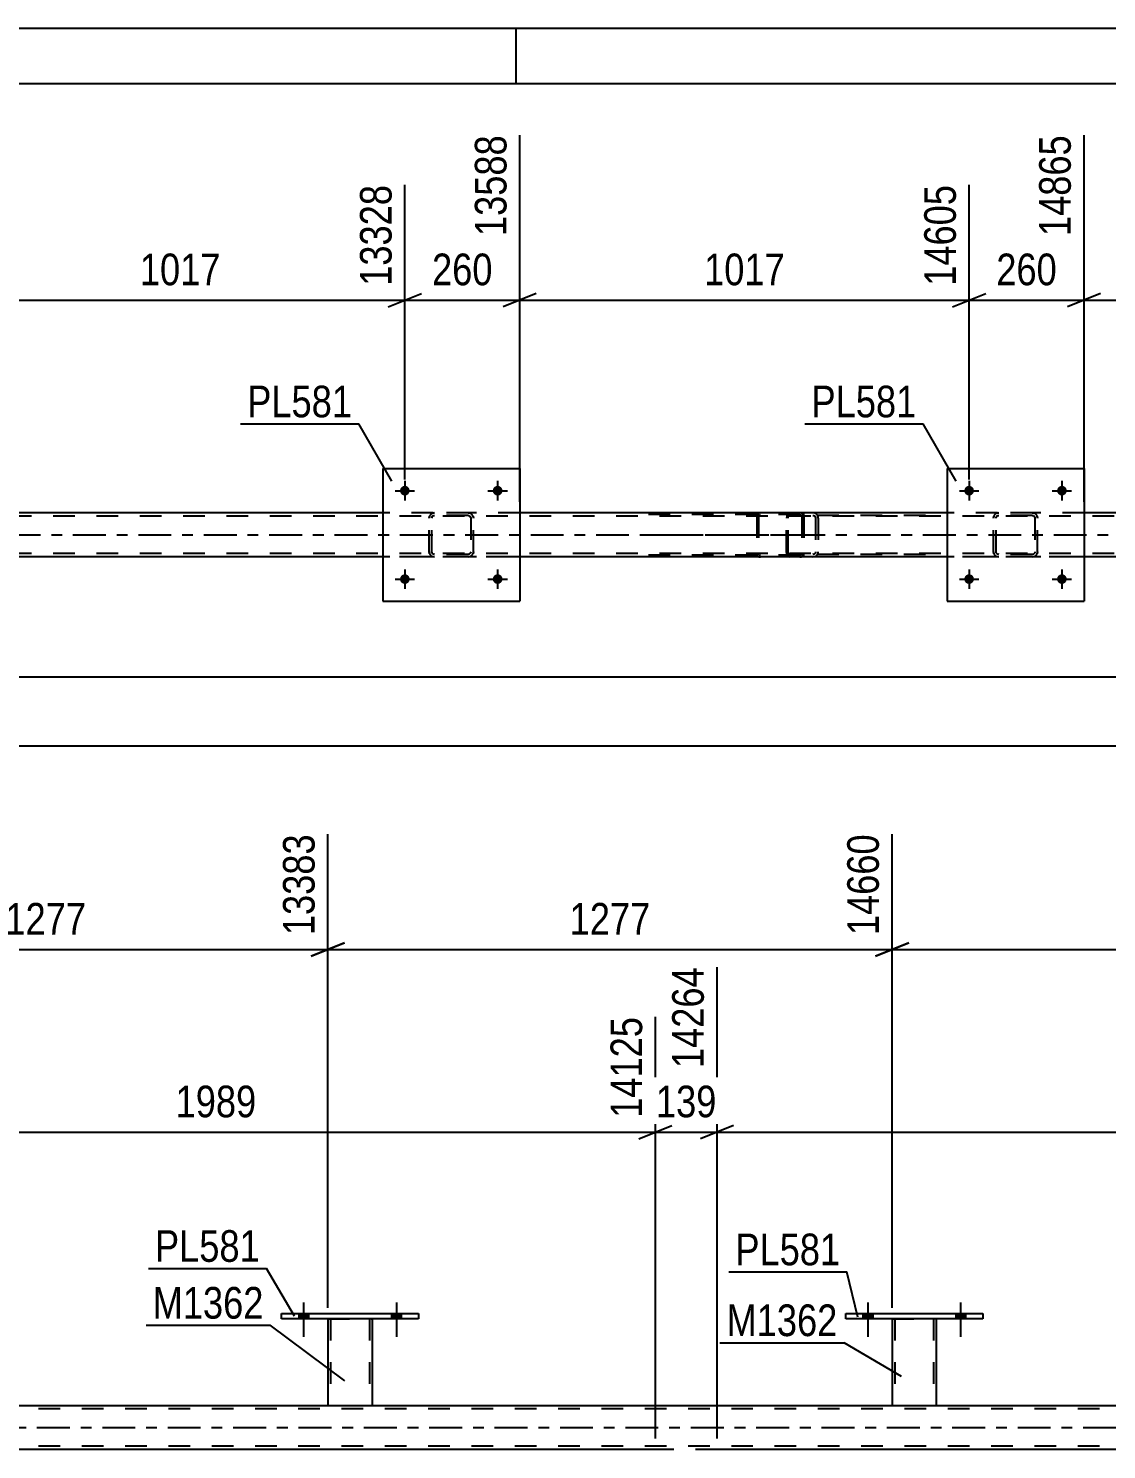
# Model space of a CAD drawing. Header units: millimetres. Extents: x 0 to 841, y 0 to 594.
# Drawn here: x 586.8 to 684.4, y 465.4 to 594 of the extents above; entities that cross this region are included whole.
import ezdxf

# ---------------------------------------------------------------- set-up
doc = ezdxf.new("R2010")
doc.units = ezdxf.units.MM
doc.linetypes.add('DXK_LINE_DOT2', pattern=[3.9198, 1.9599, -1.9599])
doc.linetypes.add('DXK_LINE_DOT3', pattern=[5.9187, 2.979, -0.9799, 0.9799, -0.9799])
doc.styles.add('Arial Narrow', font='ARIALN.TTF', dxfattribs={"height": 0.2})

# ---------------------------------------------------------------- blocks, each defined once
blk = doc.blocks.new('Unknown-318885092-1133')
at = {"color": 5, "linetype": 'Continuous'}
for p, q in [((841, 594), (0, 594)), ((631, 589), (631, 594)), ((836, 589), (5, 589))]:
    blk.add_line(p, q, dxfattribs=at)
blk = doc.blocks.new('Part-318885092-2855 - 2837')
at = {"color": 2, "linetype": 'Continuous'}
for p, q in [((669.99, 554.17), (669.99, 542.17)), ((669.99, 554.17), (682.39, 554.17)), ((682.39, 554.17), (682.39, 542.17)), ((669.99, 542.17), (682.39, 542.17))]:
    blk.add_line(p, q, dxfattribs=at)
blk = doc.blocks.new('Bolt-318885092-2897 - 2837')
at = {"linetype": 'Continuous'}
for points in [[(621.35, 544.17, -1), (620.47, 544.17, -1)], [(629.75, 544.17, -1), (628.87, 544.17, -1)]]:
    blk.add_hatch(color=1, dxfattribs=at).paths.add_polyline_path(points)
at = {"color": 1, "linetype": 'Continuous'}
for p, q in [((620.03, 544.17), (621.79, 544.17)), ((620.91, 545.05), (620.91, 543.29)), ((628.43, 544.17), (630.19, 544.17)), ((629.31, 545.05), (629.31, 543.29))]:
    blk.add_line(p, q, dxfattribs=at)
blk = doc.blocks.new('Bolt-318885092-2898 - 2837')
at = {"linetype": 'Continuous'}
for points in [[(621.35, 552.17, -1), (620.47, 552.17, -1)], [(629.75, 552.17, -1), (628.87, 552.17, -1)]]:
    blk.add_hatch(color=1, dxfattribs=at).paths.add_polyline_path(points)
at = {"color": 1, "linetype": 'Continuous'}
for p, q in [((620.91, 553.05), (620.91, 551.29)), ((629.31, 553.05), (629.31, 551.29)), ((620.03, 552.17), (621.79, 552.17)), ((628.43, 552.17), (630.19, 552.17))]:
    blk.add_line(p, q, dxfattribs=at)
blk = doc.blocks.new('Bolt-318885092-2899 - 2837')
at = {"linetype": 'Continuous'}
for points in [[(672.43, 544.17, -1), (671.55, 544.17, -1)], [(680.83, 544.17, -1), (679.95, 544.17, -1)]]:
    blk.add_hatch(color=1, dxfattribs=at).paths.add_polyline_path(points)
at = {"color": 1, "linetype": 'Continuous'}
for p, q in [((671.11, 544.17), (672.87, 544.17)), ((671.99, 545.05), (671.99, 543.29)), ((679.51, 544.17), (681.27, 544.17)), ((680.39, 545.05), (680.39, 543.29))]:
    blk.add_line(p, q, dxfattribs=at)
blk = doc.blocks.new('Bolt-318885092-2900 - 2837')
at = {"linetype": 'Continuous'}
for points in [[(672.43, 552.17, -1), (671.55, 552.17, -1)], [(680.83, 552.17, -1), (679.95, 552.17, -1)]]:
    blk.add_hatch(color=1, dxfattribs=at).paths.add_polyline_path(points)
at = {"color": 1, "linetype": 'Continuous'}
for p, q in [((671.99, 553.05), (671.99, 551.29)), ((680.39, 553.05), (680.39, 551.29)), ((671.11, 552.17), (672.87, 552.17)), ((679.51, 552.17), (681.27, 552.17))]:
    blk.add_line(p, q, dxfattribs=at)
blk = doc.blocks.new('Part-318885092-2944 - 2837')
at = {"color": 7, "linetype": 'DXK_LINE_DOT2'}
for p, q in [((623.11, 549.69), (623.15, 549.87)), ((623.15, 549.87), (623.11, 549.69)), ((623.11, 546.65), (623.11, 549.69)), ((623.35, 549.69), (623.37, 549.78)), ((623.35, 546.65), (623.35, 549.69)), ((623.37, 549.78), (623.42, 549.86)), ((623.41, 550.13), (623.59, 550.17)), ((623.59, 550.17), (623.41, 550.13)), ((623.42, 549.86), (623.5, 549.91)), ((623.5, 549.91), (623.59, 549.93)), ((626.63, 550.17), (623.59, 550.17)), ((626.63, 549.93), (623.59, 549.93)), ((626.63, 550.17), (626.82, 550.13)), ((626.82, 550.13), (626.63, 550.17)), ((626.63, 549.93), (626.72, 549.91)), ((626.72, 549.91), (626.8, 549.86)), ((626.8, 549.86), (626.85, 549.78)), ((626.85, 549.78), (626.87, 549.69)), ((626.87, 549.69), (626.87, 546.65)), ((627.08, 549.87), (627.11, 549.69)), ((627.11, 549.69), (627.08, 549.87)), ((627.11, 546.65), (627.11, 549.69)), ((623.15, 546.46), (623.11, 546.65)), ((623.11, 546.65), (623.15, 546.46)), ((623.37, 546.55), (623.35, 546.65)), ((623.42, 546.48), (623.37, 546.55)), ((626.85, 546.55), (626.8, 546.48)), ((626.87, 546.65), (626.85, 546.55)), ((627.11, 546.65), (627.08, 546.46)), ((627.08, 546.46), (627.11, 546.65)), ((623.59, 546.17), (623.41, 546.2)), ((623.41, 546.2), (623.59, 546.17)), ((623.5, 546.42), (623.42, 546.48)), ((623.59, 546.41), (623.5, 546.42)), ((626.63, 546.41), (623.59, 546.41)), ((626.63, 546.17), (623.59, 546.17)), ((626.72, 546.42), (626.63, 546.41)), ((626.82, 546.2), (626.63, 546.17)), ((626.63, 546.17), (626.82, 546.2)), ((626.8, 546.48), (626.72, 546.42))]:
    blk.add_line(p, q, dxfattribs=at)
at = {"color": 7, "linetype": 'DXK_LINE_DOT3'}
blk.add_line((625.11, 548.17), (625.11, 548.17), dxfattribs=at)
at = {"color": 7, "linetype": 'DXK_LINE_DOT2'}
for centre, start, end in [((623.59, 549.69), 112.5, 157.5), ((623.59, 549.69), 112.5, 157.5), ((626.63, 549.69), 22.5, 67.5), ((626.63, 549.69), 22.5, 67.5), ((623.59, 546.65), 202.5, 247.5), ((623.59, 546.65), 202.5, 247.5), ((626.63, 546.65), 292.5, 337.5), ((626.63, 546.65), 292.5, 337.5)]:
    blk.add_arc(centre, 0.48, start, end, dxfattribs=at)
blk = doc.blocks.new('Part-318885092-2949 - 2837')
at = {"color": 2, "linetype": 'Continuous'}
for p, q in [((618.91, 554.17), (618.91, 542.17)), ((618.91, 554.17), (631.31, 554.17)), ((631.31, 554.17), (631.31, 542.17)), ((618.91, 542.17), (631.31, 542.17))]:
    blk.add_line(p, q, dxfattribs=at)
blk = doc.blocks.new('Part-318885092-2950 - 2837')
at = {"color": 7, "linetype": 'DXK_LINE_DOT2'}
for p, q in [((674.19, 549.69), (674.23, 549.87)), ((674.23, 549.87), (674.19, 549.69)), ((674.19, 546.65), (674.19, 549.69)), ((674.43, 549.69), (674.45, 549.78)), ((674.43, 546.65), (674.43, 549.69)), ((674.45, 549.78), (674.5, 549.86)), ((674.49, 550.13), (674.67, 550.17)), ((674.67, 550.17), (674.49, 550.13)), ((674.5, 549.86), (674.58, 549.91)), ((674.58, 549.91), (674.67, 549.93)), ((677.71, 550.17), (674.67, 550.17)), ((677.71, 549.93), (674.67, 549.93)), ((677.71, 550.17), (677.9, 550.13)), ((677.9, 550.13), (677.71, 550.17)), ((677.71, 549.93), (677.81, 549.91)), ((677.81, 549.91), (677.88, 549.86)), ((677.88, 549.86), (677.94, 549.78)), ((677.94, 549.78), (677.95, 549.69)), ((677.95, 549.69), (677.95, 546.65)), ((678.16, 549.87), (678.19, 549.69)), ((678.19, 549.69), (678.16, 549.87)), ((678.19, 546.65), (678.19, 549.69)), ((674.23, 546.46), (674.19, 546.65)), ((674.19, 546.65), (674.23, 546.46)), ((674.45, 546.55), (674.43, 546.65)), ((674.5, 546.48), (674.45, 546.55)), ((677.94, 546.55), (677.88, 546.48)), ((677.95, 546.65), (677.94, 546.55)), ((678.19, 546.65), (678.16, 546.46)), ((678.16, 546.46), (678.19, 546.65)), ((674.67, 546.17), (674.49, 546.2)), ((674.49, 546.2), (674.67, 546.17)), ((674.58, 546.42), (674.5, 546.48)), ((674.67, 546.41), (674.58, 546.42)), ((677.71, 546.41), (674.67, 546.41)), ((677.71, 546.17), (674.67, 546.17)), ((677.81, 546.42), (677.71, 546.41)), ((677.9, 546.2), (677.71, 546.17)), ((677.71, 546.17), (677.9, 546.2)), ((677.88, 546.48), (677.81, 546.42))]:
    blk.add_line(p, q, dxfattribs=at)
at = {"color": 7, "linetype": 'DXK_LINE_DOT3'}
blk.add_line((676.19, 548.17), (676.19, 548.17), dxfattribs=at)
at = {"color": 7, "linetype": 'DXK_LINE_DOT2'}
for centre, start, end in [((674.67, 549.69), 112.5, 157.5), ((674.67, 549.69), 112.5, 157.5), ((677.71, 549.69), 22.5, 67.5), ((677.71, 549.69), 22.5, 67.5), ((674.67, 546.65), 202.5, 247.5), ((674.67, 546.65), 202.5, 247.5), ((677.71, 546.65), 292.5, 337.5), ((677.71, 546.65), 292.5, 337.5)]:
    blk.add_arc(centre, 0.48, start, end, dxfattribs=at)
blk = doc.blocks.new('Part-318885092-2970 - 2837')
at = {"color": 7, "linetype": 'DXK_LINE_DOT2'}
for p, q in [((655.49, 549.87), (655.47, 549.69)), ((655.47, 546.65), (655.47, 549.69)), ((655.55, 550.03), (655.49, 549.87)), ((655.64, 550.13), (655.55, 550.03)), ((655.61, 549.69), (655.62, 549.78)), ((655.61, 546.65), (655.61, 549.69)), ((655.62, 549.78), (655.65, 549.86)), ((655.74, 550.17), (655.64, 550.13)), ((655.65, 549.86), (655.69, 549.91)), ((655.69, 549.91), (655.74, 549.93)), ((668.03, 550.17), (655.74, 550.17)), ((668.03, 549.93), (655.74, 549.93)), ((657.02, 549.93), (657.02, 550.17)), ((658.03, 550.13), (657.84, 550.17)), ((657.84, 549.93), (657.93, 549.91)), ((657.93, 549.91), (658.01, 549.86)), ((658.01, 549.86), (658.07, 549.78)), ((658.07, 549.78), (658.09, 549.69)), ((658.09, 549.69), (658.09, 546.65)), ((658.32, 549.77), (658.3, 549.87)), ((658.34, 549.69), (658.32, 549.77)), ((658.34, 549.69), (658.34, 546.65)), ((655.49, 546.46), (655.47, 546.65)), ((655.62, 546.55), (655.61, 546.65)), ((655.65, 546.48), (655.62, 546.55)), ((658.07, 546.55), (658.01, 546.48)), ((658.09, 546.65), (658.07, 546.55)), ((658.3, 546.46), (658.32, 546.56)), ((658.32, 546.56), (658.34, 546.65)), ((655.54, 546.34), (655.49, 546.46)), ((655.55, 546.31), (655.54, 546.34)), ((655.55, 546.31), (655.64, 546.2)), ((655.64, 546.2), (655.74, 546.17)), ((655.69, 546.42), (655.65, 546.48)), ((655.74, 546.41), (655.69, 546.42)), ((668.03, 546.41), (655.74, 546.41)), ((668.03, 546.17), (655.74, 546.17)), ((657.02, 546.17), (657.02, 546.41)), ((657.93, 546.42), (657.84, 546.41)), ((657.84, 546.17), (658.03, 546.2)), ((658.01, 546.48), (657.93, 546.42))]:
    blk.add_line(p, q, dxfattribs=at)
for centre, start, end in [((657.85, 549.67), 23.8494, 68.8059), ((657.85, 546.66), 291.1941, 336.1506)]:
    blk.add_arc(centre, 0.492, start, end, dxfattribs=at)
blk = doc.blocks.new('Part-318885092-2974 - 2837')
at = {"color": 7, "linetype": 'DXK_LINE_DOT2'}
for p, q in [((656.68, 550.17), (641.21, 550.17)), ((656.68, 550.01), (641.21, 550.01)), ((652.79, 549.97), (652.76, 549.85)), ((652.76, 549.85), (652.76, 546.49)), ((652.93, 549.85), (652.95, 549.91)), ((652.93, 549.85), (652.93, 546.49)), ((652.95, 549.91), (652.98, 549.96)), ((653.1, 550.17), (652.97, 550.14)), ((652.98, 549.96), (653.04, 549.99)), ((653.04, 549.99), (653.1, 550.01)), ((656.81, 550.14), (656.68, 550.17)), ((656.68, 550.01), (656.75, 549.99)), ((656.75, 549.99), (656.77, 549.98)), ((656.77, 549.98), (656.8, 549.96)), ((656.8, 549.96), (656.84, 549.91)), ((656.84, 549.91), (656.85, 549.85)), ((656.85, 549.85), (656.85, 546.49)), ((657.02, 549.85), (656.99, 549.97)), ((657.02, 549.85), (657.02, 546.49)), ((656.68, 546.33), (641.21, 546.33)), ((656.68, 546.17), (641.21, 546.17)), ((652.76, 546.49), (652.79, 546.36)), ((652.95, 546.43), (652.93, 546.49)), ((652.98, 546.37), (652.95, 546.43)), ((652.97, 546.19), (653.1, 546.17)), ((652.98, 546.37), (653.01, 546.35)), ((653.01, 546.35), (653.04, 546.34)), ((653.04, 546.34), (653.1, 546.33)), ((656.75, 546.34), (656.68, 546.33)), ((656.68, 546.17), (656.81, 546.19)), ((656.8, 546.37), (656.75, 546.34)), ((656.84, 546.43), (656.8, 546.37)), ((656.85, 546.49), (656.84, 546.43)), ((656.99, 546.36), (657.02, 546.49))]:
    blk.add_line(p, q, dxfattribs=at)
at = {"color": 7, "linetype": 'DXK_LINE_DOT3'}
blk.add_line((642.99, 548.17), (658.31, 548.17), dxfattribs=at)
at = {"color": 7, "linetype": 'DXK_LINE_DOT2'}
for centre, start, end in [((653.09, 549.83), 110.7583, 155.68), ((656.69, 549.83), 24.32, 69.2417), ((653.09, 546.5), 204.32, 249.2417), ((656.69, 546.5), 290.7583, 335.68)]:
    blk.add_arc(centre, 0.331, start, end, dxfattribs=at)
blk = doc.blocks.new('Part-318885092-3047 - 2837')
at = {"color": 7, "linetype": 'DXK_LINE_DOT2'}
for p, q in [((751.75, 549.85), (87.78, 549.85)), ((631.31, 550.17), (618.91, 550.17)), ((682.39, 550.17), (669.99, 550.17)), ((751.75, 546.49), (87.78, 546.49)), ((751.75, 546.17), (108.11, 546.17)), ((631.31, 546.17), (618.91, 546.17)), ((682.39, 546.17), (669.99, 546.17))]:
    blk.add_line(p, q, dxfattribs=at)
at = {"color": 2, "linetype": 'Continuous'}
for p, q in [((618.91, 550.17), (580.23, 550.17)), ((669.99, 550.17), (631.31, 550.17)), ((721.07, 550.17), (682.39, 550.17)), ((618.91, 546.17), (580.23, 546.17)), ((669.99, 546.17), (631.31, 546.17)), ((721.07, 546.17), (682.39, 546.17))]:
    blk.add_line(p, q, dxfattribs=at)
at = {"color": 7, "linetype": 'DXK_LINE_DOT3'}
blk.add_line((87.78, 548.17), (751.75, 548.17), dxfattribs=at)
blk = doc.blocks.new('Part-318885092-3886 - 3819')
at = {"color": 2, "linetype": 'Continuous'}
for p, q in [((78.6, 469.4), (742.58, 469.4)), ((643.59, 465.4), (564.03, 465.4)), ((728.73, 465.4), (649.17, 465.4))]:
    blk.add_line(p, q, dxfattribs=at)
at = {"color": 7, "linetype": 'DXK_LINE_DOT2'}
for p, q in [((742.58, 469.08), (78.6, 469.08)), ((742.58, 465.72), (78.6, 465.72)), ((649.17, 465.4), (643.59, 465.4))]:
    blk.add_line(p, q, dxfattribs=at)
at = {"color": 7, "linetype": 'DXK_LINE_DOT3'}
blk.add_line((78.6, 467.4), (742.58, 467.4), dxfattribs=at)
blk = doc.blocks.new('Bolt-318885092-4230 - 3819')
at = {"linetype": 'Continuous'}
for points in [[(662.38, 477.24), (663.26, 477.24), (663.26, 477.72), (662.38, 477.72)], [(670.78, 477.24), (671.66, 477.24), (671.66, 477.72), (670.78, 477.72)]]:
    blk.add_hatch(color=1, dxfattribs=at).paths.add_polyline_path(points)
at = {"color": 1, "linetype": 'Continuous'}
for p, q in [((662.82, 478.72), (662.82, 475.6)), ((671.22, 478.72), (671.22, 475.6)), ((662.38, 477.72), (662.38, 477.24)), ((663.26, 477.72), (663.26, 477.24)), ((670.78, 477.72), (670.78, 477.24)), ((671.66, 477.72), (671.66, 477.24))]:
    blk.add_line(p, q, dxfattribs=at)
blk = doc.blocks.new('Part-318885092-4177 - 3819')
at = {"color": 2, "linetype": 'Continuous'}
for p, q in [((613.94, 477.24), (613.94, 469.4)), ((617.94, 477.24), (617.94, 469.4)), ((613.94, 469.4), (617.94, 469.4))]:
    blk.add_line(p, q, dxfattribs=at)
at = {"color": 7, "linetype": 'DXK_LINE_DOT2'}
for p, q in [((613.94, 477.24), (617.94, 477.24)), ((613.94, 477.24), (613.94, 477.24)), ((613.94, 477.24), (613.94, 477.24)), ((614.18, 477.24), (614.18, 469.4)), ((617.7, 477.24), (617.7, 469.4)), ((617.94, 477.24), (617.94, 477.24)), ((617.94, 477.24), (617.94, 477.24)), ((617.65, 469.4), (617.68, 469.4)), ((617.65, 469.4), (617.68, 469.4)), ((617.68, 469.4), (617.7, 469.4)), ((617.68, 469.4), (617.7, 469.4))]:
    blk.add_line(p, q, dxfattribs=at)
blk = doc.blocks.new('Part-318885092-4182 - 3819')
at = {"color": 2, "linetype": 'Continuous'}
for p, q in [((609.74, 477.72), (622.14, 477.72)), ((609.74, 477.24), (609.74, 477.72)), ((622.14, 477.24), (609.74, 477.24)), ((622.14, 477.72), (622.14, 477.24))]:
    blk.add_line(p, q, dxfattribs=at)
blk = doc.blocks.new('Part-318885092-4187 - 3819')
at = {"color": 2, "linetype": 'Continuous'}
for p, q in [((665.02, 477.24), (665.02, 469.4)), ((669.02, 477.24), (669.02, 469.4)), ((665.02, 469.4), (669.02, 469.4))]:
    blk.add_line(p, q, dxfattribs=at)
at = {"color": 7, "linetype": 'DXK_LINE_DOT2'}
for p, q in [((665.02, 477.24), (669.02, 477.24)), ((665.02, 477.24), (665.02, 477.24)), ((665.02, 477.24), (665.02, 477.24)), ((665.26, 477.24), (665.26, 469.4)), ((668.78, 477.24), (668.78, 469.4)), ((669.02, 477.24), (669.02, 477.24)), ((669.02, 477.24), (669.02, 477.24)), ((668.73, 469.4), (668.76, 469.4)), ((668.73, 469.4), (668.76, 469.4)), ((668.76, 469.4), (668.78, 469.4)), ((668.76, 469.4), (668.78, 469.4))]:
    blk.add_line(p, q, dxfattribs=at)
blk = doc.blocks.new('Part-318885092-4192 - 3819')
at = {"color": 2, "linetype": 'Continuous'}
for p, q in [((660.82, 477.72), (673.22, 477.72)), ((660.82, 477.24), (660.82, 477.72)), ((673.22, 477.24), (660.82, 477.24)), ((673.22, 477.72), (673.22, 477.24))]:
    blk.add_line(p, q, dxfattribs=at)
blk = doc.blocks.new('Bolt-318885092-4229 - 3819')
at = {"linetype": 'Continuous'}
for points in [[(662.38, 477.24), (663.26, 477.24), (663.26, 477.72), (662.38, 477.72)], [(670.78, 477.24), (671.66, 477.24), (671.66, 477.72), (670.78, 477.72)]]:
    blk.add_hatch(color=1, dxfattribs=at).paths.add_polyline_path(points)
at = {"color": 1, "linetype": 'Continuous'}
for p, q in [((662.82, 478.72), (662.82, 475.6)), ((671.22, 478.72), (671.22, 475.6)), ((662.38, 477.72), (662.38, 477.24)), ((663.26, 477.72), (663.26, 477.24)), ((670.78, 477.72), (670.78, 477.24)), ((671.66, 477.72), (671.66, 477.24))]:
    blk.add_line(p, q, dxfattribs=at)
blk = doc.blocks.new('Bolt-318885092-4243 - 3819')
at = {"linetype": 'Continuous'}
for points in [[(611.3, 477.24), (612.18, 477.24), (612.18, 477.72), (611.3, 477.72)], [(619.7, 477.24), (620.58, 477.24), (620.58, 477.72), (619.7, 477.72)]]:
    blk.add_hatch(color=1, dxfattribs=at).paths.add_polyline_path(points)
at = {"color": 1, "linetype": 'Continuous'}
for p, q in [((611.74, 478.72), (611.74, 475.6)), ((620.14, 478.72), (620.14, 475.6)), ((611.3, 477.72), (611.3, 477.24)), ((612.18, 477.72), (612.18, 477.24)), ((619.7, 477.72), (619.7, 477.24)), ((620.58, 477.72), (620.58, 477.24))]:
    blk.add_line(p, q, dxfattribs=at)
blk = doc.blocks.new('Bolt-318885092-4244 - 3819')
at = {"linetype": 'Continuous'}
for points in [[(611.3, 477.24), (612.18, 477.24), (612.18, 477.72), (611.3, 477.72)], [(619.7, 477.24), (620.58, 477.24), (620.58, 477.72), (619.7, 477.72)]]:
    blk.add_hatch(color=1, dxfattribs=at).paths.add_polyline_path(points)
at = {"color": 1, "linetype": 'Continuous'}
for p, q in [((611.74, 478.72), (611.74, 475.6)), ((620.14, 478.72), (620.14, 475.6)), ((611.3, 477.72), (611.3, 477.24)), ((612.18, 477.72), (612.18, 477.24)), ((619.7, 477.72), (619.7, 477.24)), ((620.58, 477.72), (620.58, 477.24))]:
    blk.add_line(p, q, dxfattribs=at)
blk = doc.blocks.new('StraightDimension-318885092-3218 - 2837')
at = {"color": 7, "linetype": 'Continuous'}
for p, q in [((631.31, 551.17), (631.31, 584.35)), ((620.91, 553.17), (620.91, 579.85)), ((619.41, 568.81), (622.41, 570.01)), ((632.81, 570.01), (629.81, 568.81)), ((620.91, 569.41), (631.31, 569.41))]:
    blk.add_line(p, q, dxfattribs=at)
at = {"color": 0}
blk.add_wipeout([(629.46, 570.16), (629.46, 574.36), (622.77, 574.36), (622.77, 570.16)], dxfattribs=at)
at = {"color": 3, "style": 'Arial Narrow'}
blk.add_text('260', height=2.863, dxfattribs=at).set_placement((623.37, 570.76))
at = {"color": 0, "linetype": 'Continuous'}
blk.add_wipeout([(630.71, 584.95), (626.51, 584.95), (626.51, 574.61), (630.71, 574.61)], dxfattribs=at)
at = {"color": 3, "linetype": 'Continuous', "style": 'Arial Narrow'}
blk.add_text('13588', height=2.863, rotation=90.0002, dxfattribs=at).set_placement((630.11, 575.21))
blk = doc.blocks.new('StraightDimension-318885092-3080 - 2837')
at = {"color": 7, "linetype": 'Continuous'}
blk.add_line((87.14, 529.08), (794.31, 529.08), dxfattribs=at)
blk = doc.blocks.new('StraightDimension-318885092-3158 - 2837')
at = {"color": 7, "linetype": 'Continuous'}
for p, q in [((682.39, 551.17), (682.39, 584.35)), ((723.07, 553.17), (723.07, 579.85)), ((683.89, 570.01), (680.89, 568.81)), ((721.57, 568.81), (724.57, 570.01)), ((682.39, 569.41), (723.07, 569.41))]:
    blk.add_line(p, q, dxfattribs=at)
at = {"color": 0}
blk.add_wipeout([(706.99, 570.16), (706.99, 574.36), (698.48, 574.36), (698.48, 570.16)], dxfattribs=at)
at = {"color": 3, "style": 'Arial Narrow'}
blk.add_text('1017', height=2.863, dxfattribs=at).set_placement((699.08, 570.76))
at = {"color": 0, "linetype": 'Continuous'}
blk.add_wipeout([(722.47, 580.45), (718.27, 580.45), (718.27, 570.11), (722.47, 570.11)], dxfattribs=at)
at = {"color": 3, "linetype": 'Continuous', "style": 'Arial Narrow'}
blk.add_text('15882', height=2.863, rotation=90.0002, dxfattribs=at).set_placement((721.87, 570.71))
blk = doc.blocks.new('StraightDimension-318885092-3178 - 2837')
at = {"color": 7, "linetype": 'Continuous'}
for p, q in [((682.39, 551.17), (682.39, 584.35)), ((671.99, 553.17), (671.99, 579.85)), ((670.49, 568.81), (673.49, 570.01)), ((683.89, 570.01), (680.89, 568.81)), ((671.99, 569.41), (682.39, 569.41))]:
    blk.add_line(p, q, dxfattribs=at)
at = {"color": 0}
blk.add_wipeout([(680.54, 570.16), (680.54, 574.36), (673.85, 574.36), (673.85, 570.16)], dxfattribs=at)
at = {"color": 3, "style": 'Arial Narrow'}
blk.add_text('260', height=2.863, dxfattribs=at).set_placement((674.45, 570.76))
at = {"color": 0, "linetype": 'Continuous'}
blk.add_wipeout([(681.79, 584.95), (677.59, 584.95), (677.59, 574.61), (681.79, 574.61)], dxfattribs=at)
at = {"color": 3, "linetype": 'Continuous', "style": 'Arial Narrow'}
blk.add_text('14865', height=2.863, rotation=90.0002, dxfattribs=at).set_placement((681.19, 575.21))
blk = doc.blocks.new('StraightDimension-318885092-3198 - 2837')
at = {"color": 7, "linetype": 'Continuous'}
for p, q in [((631.31, 551.17), (631.31, 584.35)), ((671.99, 553.17), (671.99, 579.85)), ((632.81, 570.01), (629.81, 568.81)), ((670.49, 568.81), (673.49, 570.01)), ((631.31, 569.41), (671.99, 569.41))]:
    blk.add_line(p, q, dxfattribs=at)
at = {"color": 0}
blk.add_wipeout([(655.91, 570.16), (655.91, 574.36), (647.4, 574.36), (647.4, 570.16)], dxfattribs=at)
at = {"color": 3, "style": 'Arial Narrow'}
blk.add_text('1017', height=2.863, dxfattribs=at).set_placement((648, 570.76))
at = {"color": 0, "linetype": 'Continuous'}
blk.add_wipeout([(671.39, 580.45), (667.19, 580.45), (667.19, 570.11), (671.39, 570.11)], dxfattribs=at)
at = {"color": 3, "linetype": 'Continuous', "style": 'Arial Narrow'}
blk.add_text('14605', height=2.863, rotation=90.0002, dxfattribs=at).set_placement((670.79, 570.71))
blk = doc.blocks.new('StraightDimension-318885092-3238 - 2837')
at = {"color": 7, "linetype": 'Continuous'}
for p, q in [((580.23, 551.17), (580.23, 584.35)), ((620.91, 553.17), (620.91, 579.85)), ((581.73, 570.01), (578.73, 568.81)), ((619.41, 568.81), (622.41, 570.01)), ((580.23, 569.41), (620.91, 569.41))]:
    blk.add_line(p, q, dxfattribs=at)
at = {"color": 0}
blk.add_wipeout([(604.83, 570.16), (604.83, 574.36), (596.32, 574.36), (596.32, 570.16)], dxfattribs=at)
at = {"color": 3, "style": 'Arial Narrow'}
blk.add_text('1017', height=2.863, dxfattribs=at).set_placement((596.92, 570.76))
at = {"color": 0, "linetype": 'Continuous'}
blk.add_wipeout([(620.31, 580.45), (616.11, 580.45), (616.11, 570.11), (620.31, 570.11)], dxfattribs=at)
at = {"color": 3, "linetype": 'Continuous', "style": 'Arial Narrow'}
blk.add_text('13328', height=2.863, rotation=90.0002, dxfattribs=at).set_placement((619.71, 570.71))
blk = doc.blocks.new('StraightDimension-318885092-3648 - 2837')
at = {"color": 7, "linetype": 'Continuous'}
blk.add_line((87.78, 535.34), (793.67, 535.34), dxfattribs=at)
blk = doc.blocks.new('StraightDimension-318885092-4357 - 3819')
at = {"color": 7, "linetype": 'Continuous'}
for p, q in [((649.17, 466.4), (649.17, 509.06)), ((728.73, 466.4), (728.73, 504.56)), ((650.67, 494.72), (647.67, 493.52)), ((649.17, 494.12), (728.73, 494.12)), ((727.23, 493.52), (730.23, 494.72))]:
    blk.add_line(p, q, dxfattribs=at)
at = {"color": 0}
blk.add_wipeout([(693.2, 494.87), (693.2, 499.07), (684.69, 499.07), (684.69, 494.87)], dxfattribs=at)
at = {"color": 3, "style": 'Arial Narrow'}
blk.add_text('1989', height=2.863, dxfattribs=at).set_placement((685.29, 495.47))
at = {"color": 0, "linetype": 'Continuous'}
blk.add_wipeout([(728.13, 505.16), (723.93, 505.16), (723.93, 494.82), (728.13, 494.82)], dxfattribs=at)
at = {"color": 3, "linetype": 'Continuous', "style": 'Arial Narrow'}
blk.add_text('16253', height=2.863, rotation=90.0002, dxfattribs=at).set_placement((727.53, 495.42))
blk = doc.blocks.new('StraightDimension-318885092-4396 - 3819')
at = {"color": 7, "linetype": 'Continuous'}
for p, q in [((564.03, 466.4), (564.03, 509.06)), ((643.59, 466.4), (643.59, 504.56)), ((565.53, 494.72), (562.53, 493.52)), ((564.03, 494.12), (643.59, 494.12)), ((642.09, 493.52), (645.09, 494.72))]:
    blk.add_line(p, q, dxfattribs=at)
at = {"color": 0}
blk.add_wipeout([(608.07, 494.87), (608.07, 499.07), (599.56, 499.07), (599.56, 494.87)], dxfattribs=at)
at = {"color": 3, "style": 'Arial Narrow'}
blk.add_text('1989', height=2.863, dxfattribs=at).set_placement((600.16, 495.47))
at = {"color": 0, "linetype": 'Continuous'}
blk.add_wipeout([(642.99, 505.16), (638.79, 505.16), (638.79, 494.82), (642.99, 494.82)], dxfattribs=at)
at = {"color": 3, "linetype": 'Continuous', "style": 'Arial Narrow'}
blk.add_text('14125', height=2.863, rotation=90.0002, dxfattribs=at).set_placement((642.39, 495.42))
blk = doc.blocks.new('StraightDimension-318885092-4377 - 3819')
at = {"color": 7, "linetype": 'Continuous'}
for p, q in [((649.17, 466.4), (649.17, 509.06)), ((643.59, 466.4), (643.59, 504.56)), ((642.09, 493.52), (645.09, 494.72)), ((643.59, 494.12), (649.17, 494.12)), ((650.67, 494.72), (647.67, 493.52))]:
    blk.add_line(p, q, dxfattribs=at)
at = {"color": 0}
blk.add_wipeout([(649.72, 494.87), (649.72, 499.07), (643.04, 499.07), (643.04, 494.87)], dxfattribs=at)
at = {"color": 3, "style": 'Arial Narrow'}
blk.add_text('139', height=2.863, dxfattribs=at).set_placement((643.64, 495.47))
at = {"color": 0, "linetype": 'Continuous'}
blk.add_wipeout([(648.57, 509.66), (644.37, 509.66), (644.37, 499.32), (648.57, 499.32)], dxfattribs=at)
at = {"color": 3, "linetype": 'Continuous', "style": 'Arial Narrow'}
blk.add_text('14264', height=2.863, rotation=90.0002, dxfattribs=at).set_placement((647.97, 499.92))
blk = doc.blocks.new('StraightDimension-318885092-5194 - 3819')
at = {"color": 7, "linetype": 'Continuous'}
for p, q in [((562.86, 478.24), (562.86, 521.09)), ((613.94, 478.24), (613.94, 521.09)), ((564.36, 511.25), (561.36, 510.05)), ((562.86, 510.65), (613.94, 510.65)), ((612.44, 510.05), (615.44, 511.25))]:
    blk.add_line(p, q, dxfattribs=at)
at = {"color": 0}
blk.add_wipeout([(592.66, 511.4), (592.66, 515.6), (584.15, 515.6), (584.15, 511.4)], dxfattribs=at)
at = {"color": 3, "style": 'Arial Narrow'}
blk.add_text('1277', height=2.863, dxfattribs=at).set_placement((584.75, 512))
at = {"color": 0, "linetype": 'Continuous'}
blk.add_wipeout([(613.34, 521.69), (609.14, 521.69), (609.14, 511.35), (613.34, 511.35)], dxfattribs=at)
at = {"color": 3, "linetype": 'Continuous', "style": 'Arial Narrow'}
blk.add_text('13383', height=2.863, rotation=90.0002, dxfattribs=at).set_placement((612.74, 511.95))
blk = doc.blocks.new('StraightDimension-318885092-5204 - 3819')
at = {"color": 7, "linetype": 'Continuous'}
for p, q in [((613.94, 478.24), (613.94, 521.09)), ((665.02, 478.24), (665.02, 521.09)), ((615.44, 511.25), (612.44, 510.05)), ((613.94, 510.65), (665.02, 510.65)), ((663.52, 510.05), (666.52, 511.25))]:
    blk.add_line(p, q, dxfattribs=at)
at = {"color": 0}
blk.add_wipeout([(643.74, 511.4), (643.74, 515.6), (635.23, 515.6), (635.23, 511.4)], dxfattribs=at)
at = {"color": 3, "style": 'Arial Narrow'}
blk.add_text('1277', height=2.863, dxfattribs=at).set_placement((635.83, 512))
at = {"color": 0, "linetype": 'Continuous'}
blk.add_wipeout([(664.42, 521.69), (660.22, 521.69), (660.22, 511.35), (664.42, 511.35)], dxfattribs=at)
at = {"color": 3, "linetype": 'Continuous', "style": 'Arial Narrow'}
blk.add_text('14660', height=2.863, rotation=90.0002, dxfattribs=at).set_placement((663.82, 511.95))
blk = doc.blocks.new('StraightDimension-318885092-5214 - 3819')
at = {"color": 7, "linetype": 'Continuous'}
for p, q in [((665.02, 478.24), (665.02, 521.09)), ((716.1, 478.24), (716.1, 521.09)), ((666.52, 511.25), (663.52, 510.05)), ((665.02, 510.65), (716.1, 510.65)), ((714.6, 510.05), (717.6, 511.25))]:
    blk.add_line(p, q, dxfattribs=at)
at = {"color": 0}
blk.add_wipeout([(694.82, 511.4), (694.82, 515.6), (686.31, 515.6), (686.31, 511.4)], dxfattribs=at)
at = {"color": 3, "style": 'Arial Narrow'}
blk.add_text('1277', height=2.863, dxfattribs=at).set_placement((686.91, 512))
at = {"color": 0, "linetype": 'Continuous'}
blk.add_wipeout([(715.5, 521.69), (711.3, 521.69), (711.3, 511.35), (715.5, 511.35)], dxfattribs=at)
at = {"color": 3, "linetype": 'Continuous', "style": 'Arial Narrow'}
blk.add_text('15937', height=2.863, rotation=90.0002, dxfattribs=at).set_placement((714.9, 511.95))
blk = doc.blocks.new('Mark-318885092-2851 - 2837')
at = {"color": 0}
blk.add_wipeout([(667.22, 558.81), (667.22, 561.81), (657.72, 561.81), (657.72, 558.81)], dxfattribs=at)
blk.add_wipeout([(667.22, 558.81), (667.22, 561.81), (657.72, 561.81), (657.72, 558.81)], dxfattribs=at)
at = {"color": 30, "linetype": 'Continuous'}
for p in [(657.12, 558.21), (670.82, 553.02)]:
    blk.add_line(p, (667.82, 558.21), dxfattribs=at)
at = {"color": 3, "style": 'Arial Narrow'}
blk.add_text('PL581', height=2.863, dxfattribs=at).set_placement((657.72, 558.81))
blk = doc.blocks.new('Mark-318885092-2945 - 2837')
at = {"color": 0}
blk.add_wipeout([(616.14, 558.81), (616.14, 561.81), (606.64, 561.81), (606.64, 558.81)], dxfattribs=at)
blk.add_wipeout([(616.14, 558.81), (616.14, 561.81), (606.64, 561.81), (606.64, 558.81)], dxfattribs=at)
at = {"color": 30, "linetype": 'Continuous'}
for p in [(606.04, 558.21), (619.74, 553.02)]:
    blk.add_line(p, (616.74, 558.21), dxfattribs=at)
at = {"color": 3, "style": 'Arial Narrow'}
blk.add_text('PL581', height=2.863, dxfattribs=at).set_placement((606.64, 558.81))
blk = doc.blocks.new('Mark-318885092-4178 - 3819')
at = {"color": 0}
blk.add_wipeout([(607.79, 482.39), (607.79, 485.39), (598.29, 485.39), (598.29, 482.39)], dxfattribs=at)
blk.add_wipeout([(607.79, 482.39), (607.79, 485.39), (598.29, 485.39), (598.29, 482.39)], dxfattribs=at)
at = {"color": 30, "linetype": 'Continuous'}
for p in [(597.69, 481.79), (610.93, 477.46)]:
    blk.add_line(p, (608.39, 481.79), dxfattribs=at)
at = {"color": 3, "style": 'Arial Narrow'}
blk.add_text('PL581', height=2.863, dxfattribs=at).set_placement((598.29, 482.39))
blk = doc.blocks.new('Mark-318885092-4173 - 3819')
at = {"color": 0}
blk.add_wipeout([(608.13, 477.25), (608.13, 480.25), (598.08, 480.25), (598.08, 477.25)], dxfattribs=at)
blk.add_wipeout([(608.13, 477.25), (608.13, 480.25), (598.08, 480.25), (598.08, 477.25)], dxfattribs=at)
at = {"color": 30, "linetype": 'Continuous'}
for p in [(597.48, 476.65), (615.49, 471.61)]:
    blk.add_line(p, (608.73, 476.65), dxfattribs=at)
at = {"color": 3, "style": 'Arial Narrow'}
blk.add_text('M1362', height=2.863, dxfattribs=at).set_placement((598.08, 477.25))
blk = doc.blocks.new('Mark-318885092-4183 - 3819')
at = {"color": 0}
blk.add_wipeout([(660.08, 475.67), (660.08, 478.67), (650.03, 478.67), (650.03, 475.67)], dxfattribs=at)
blk.add_wipeout([(660.08, 475.67), (660.08, 478.67), (650.03, 478.67), (650.03, 475.67)], dxfattribs=at)
at = {"color": 30, "linetype": 'Continuous'}
for p in [(649.43, 475.07), (665.86, 472)]:
    blk.add_line(p, (660.68, 475.07), dxfattribs=at)
at = {"color": 3, "style": 'Arial Narrow'}
blk.add_text('M1362', height=2.863, dxfattribs=at).set_placement((650.03, 475.67))
blk = doc.blocks.new('Mark-318885092-4188 - 3819')
at = {"color": 0}
blk.add_wipeout([(660.33, 482.08), (660.33, 485.08), (650.83, 485.08), (650.83, 482.08)], dxfattribs=at)
blk.add_wipeout([(660.33, 482.08), (660.33, 485.08), (650.83, 485.08), (650.83, 482.08)], dxfattribs=at)
at = {"color": 30, "linetype": 'Continuous'}
for p in [(650.23, 481.48), (661.91, 477.38)]:
    blk.add_line(p, (660.93, 481.48), dxfattribs=at)
at = {"color": 3, "style": 'Arial Narrow'}
blk.add_text('PL581', height=2.863, dxfattribs=at).set_placement((650.83, 482.08))

msp = doc.modelspace()

# ---------------------------------------------------------------- block references
for name in ['Unknown-318885092-1133', 'Part-318885092-2949 - 2837', 'Bolt-318885092-2898 - 2837', 'Part-318885092-2855 - 2837', 'Bolt-318885092-2900 - 2837', 'Part-318885092-3047 - 2837', 'Part-318885092-2944 - 2837', 'Part-318885092-2974 - 2837', 'Part-318885092-2970 - 2837', 'Part-318885092-2950 - 2837', 'Bolt-318885092-2897 - 2837', 'Bolt-318885092-2899 - 2837', 'Bolt-318885092-4243 - 3819', 'Bolt-318885092-4244 - 3819', 'Bolt-318885092-4230 - 3819', 'Bolt-318885092-4229 - 3819', 'Part-318885092-4182 - 3819', 'Part-318885092-4177 - 3819', 'Part-318885092-4192 - 3819', 'Part-318885092-4187 - 3819', 'Part-318885092-3886 - 3819']:
    msp.add_blockref(name, (0, 0))

# ---------------------------------------------------------------- next in the draw order: block references
for name in ['StraightDimension-318885092-3218 - 2837', 'StraightDimension-318885092-3158 - 2837', 'StraightDimension-318885092-3080 - 2837', 'StraightDimension-318885092-4396 - 3819', 'StraightDimension-318885092-4357 - 3819']:
    msp.add_blockref(name, (0, 0))

# ---------------------------------------------------------------- next in the draw order: block references
for name in ['StraightDimension-318885092-3238 - 2837', 'StraightDimension-318885092-3178 - 2837', 'StraightDimension-318885092-3648 - 2837', 'StraightDimension-318885092-5194 - 3819', 'StraightDimension-318885092-4377 - 3819']:
    msp.add_blockref(name, (0, 0))

# ---------------------------------------------------------------- next in the draw order: block references
for name in ['StraightDimension-318885092-3198 - 2837', 'Mark-318885092-2945 - 2837', 'StraightDimension-318885092-5204 - 3819', 'Mark-318885092-4178 - 3819']:
    msp.add_blockref(name, (0, 0))

# ---------------------------------------------------------------- next in the draw order: block references
for name in ['Mark-318885092-2851 - 2837', 'StraightDimension-318885092-5214 - 3819', 'Mark-318885092-4173 - 3819']:
    msp.add_blockref(name, (0, 0))

# ---------------------------------------------------------------- next in the draw order: block references
msp.add_blockref('Mark-318885092-4183 - 3819', (0, 0))

# ---------------------------------------------------------------- next in the draw order: block references
msp.add_blockref('Mark-318885092-4188 - 3819', (0, 0))

doc.saveas('drawing.dxf')
